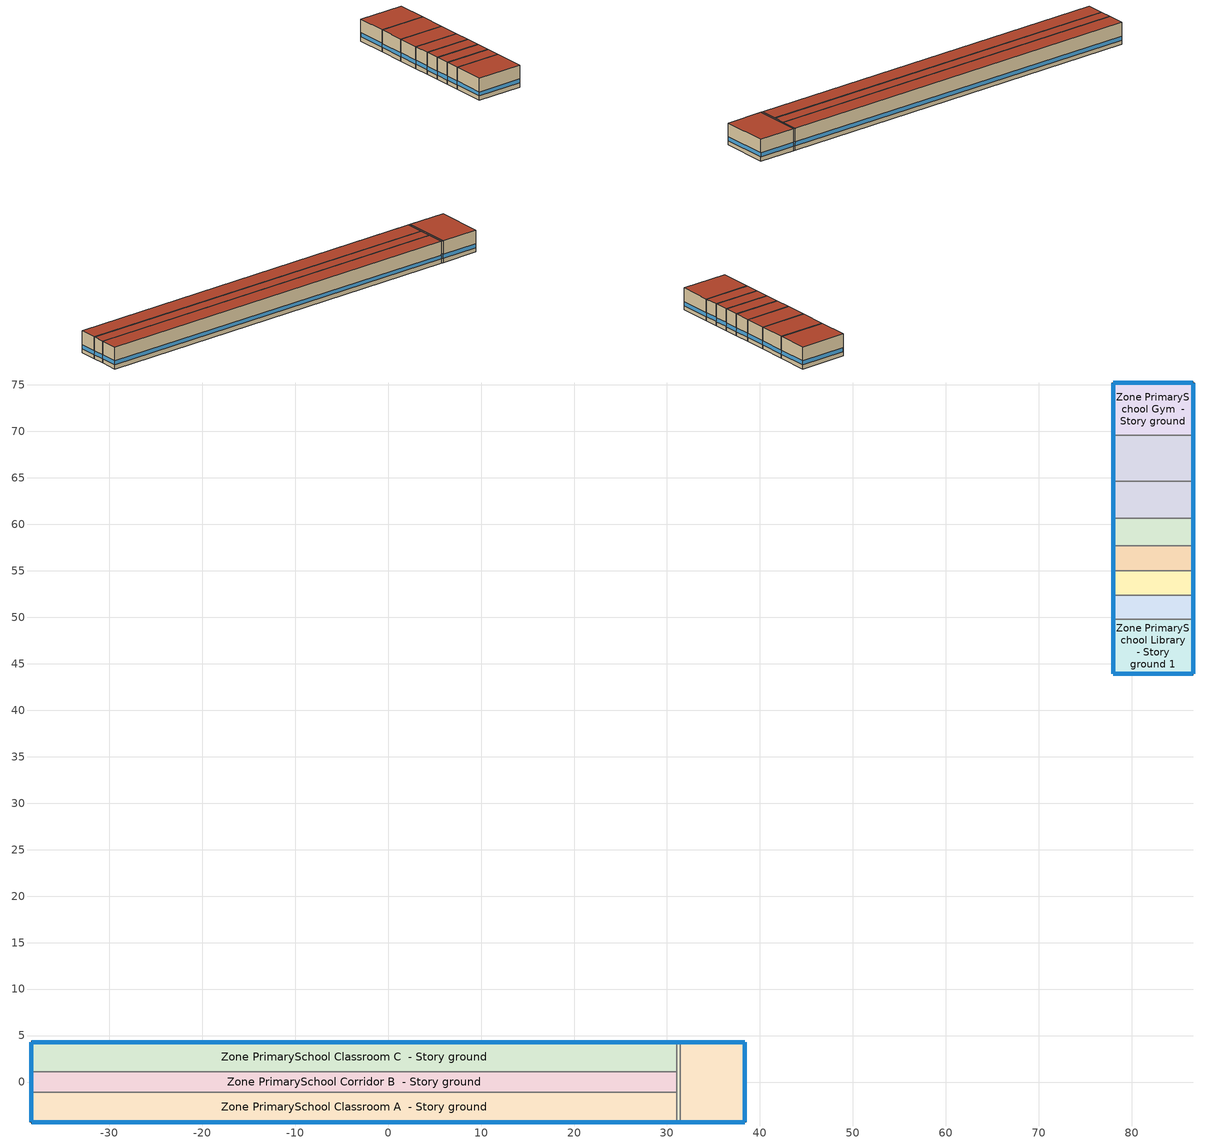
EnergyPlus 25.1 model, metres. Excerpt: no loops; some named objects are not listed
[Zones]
Zone PrimarySchool Cafeteria  - Story ground
 floor ground (Foundation F 1.26W/m*K Perim 9.89m Area 42.55m2): 86.6,64.64 77.99,64.64 77.99,69.59 86.6,69.59 z0
 wall outside (Typical Insulated Steel Framed Exterior Wall R-8.06 adj ext wall insulation): 77.99,69.59 77.99,64.64 / 86.6,64.64 86.6,69.59 z0:3.96
 wall to Zone PrimarySchool Mechanical  - Story ground (Typical Interior Wall): 77.99,64.64 86.6,64.64 z0:3.96
 wall to Zone PrimarySchool Gym  - Story ground (Typical Interior Wall): 86.6,69.59 77.99,69.59 z0:3.96
 window (Window U-1.01 SHGC 0.74): 77.99,69.56 77.99,64.66 / 86.6,64.66 86.6,69.56 z0.76:1.48
 roof outside (Typical IEAD Roof - Highly Reflective R-15.87 adj roof insulation): 86.6,69.59 77.99,69.59 77.99,64.64 86.6,64.64 z3.96
Zone PrimarySchool Classroom A  - Story ground
 floor ground (Foundation F 1.26W/m*K Perim 72.62m Area 222.64m2): -38.37,-4.3 -38.37,-1.09 31.04,-1.09 31.04,-4.3 z0
 wall outside (Typical Insulated Steel Framed Exterior Wall R-8.06 adj ext wall insulation): -38.37,-1.09 -38.37,-4.3 31.04,-4.3 z0:3.96
 wall to Zone PrimarySchool Corridor B  - Story ground (Typical Interior Wall): 31.04,-1.09 -38.37,-1.09 z0:3.96
 wall to Zone PrimarySchool Library  - Story ground (Typical Interior Wall): 31.04,-4.3 31.04,-1.09 z0:3.96
 window (Window U-1.01 SHGC 0.74): -38.37,-1.12 -38.37,-4.27 z0.76:1.49; -38.35,-4.3 31.02,-4.3 z0.76:1.48
 roof outside (Typical IEAD Roof - Highly Reflective R-15.87 adj roof insulation): 31.04,-4.3 31.04,-1.09 -38.37,-1.09 -38.37,-4.3 z3.96
Zone PrimarySchool Classroom C  - Story ground
 floor ground (Foundation F 1.26W/m*K Perim 72.62m Area 222.64m2): -38.37,1.09 -38.37,4.3 31.04,4.3 31.04,1.09 z0
 wall outside (Typical Insulated Steel Framed Exterior Wall R-8.06 adj ext wall insulation): 31.04,4.3 -38.37,4.3 -38.37,1.09 z0:3.96
 wall to Zone PrimarySchool Library  - Story ground (Typical Interior Wall): 31.04,1.09 31.04,4.3 z0:3.96
 wall to Zone PrimarySchool Corridor B  - Story ground (Typical Interior Wall): -38.37,1.09 31.04,1.09 z0:3.96
 window (Window U-1.01 SHGC 0.74): -38.37,4.27 -38.37,1.12 z0.76:1.49; 31.02,4.3 -38.35,4.3 z0.76:1.48
 roof outside (Typical IEAD Roof - Highly Reflective R-15.87 adj roof insulation): 31.04,1.09 31.04,4.3 -38.37,4.3 -38.37,1.09 z3.96
Zone PrimarySchool ComputerRoom  - Story ground
 floor ground (Foundation F 1.26W/m*K Perim 5.1m Area 21.93m2): 86.6,49.81 77.99,49.81 77.99,52.36 86.6,52.36 z0
 wall outside (Typical Insulated Steel Framed Exterior Wall R-8.06 adj ext wall insulation): 77.99,52.36 77.99,49.81 / 86.6,49.81 86.6,52.36 z0:3.96
 wall to Zone PrimarySchool Library  - Story ground 1 (Typical Interior Wall): 77.99,49.81 86.6,49.81 z0:3.96
 wall to Zone PrimarySchool Kitchen  - Story ground (Typical Interior Wall): 86.6,52.36 77.99,52.36 z0:3.96
 window (Window U-1.01 SHGC 0.74): 77.99,52.33 77.99,49.83 / 86.6,49.83 86.6,52.33 z0.76:1.49
 roof outside (Typical IEAD Roof - Highly Reflective R-15.87 adj roof insulation): 86.6,52.36 77.99,52.36 77.99,49.81 86.6,49.81 z3.96
Zone PrimarySchool Corridor B  - Story ground
 floor ground (Foundation F 1.26W/m*K Perim 2.19m Area 151.71m2): -38.37,-1.09 -38.37,1.09 31.04,1.09 31.04,-1.09 z0
 wall outside (Typical Insulated Steel Framed Exterior Wall R-8.06 adj ext wall insulation): -38.37,1.09 -38.37,-1.09 z0:3.96
 wall to Zone PrimarySchool Library  - Story ground (Typical Interior Wall): 31.04,-1.09 31.04,1.09 z0:3.96
 window (Window U-1.01 SHGC 0.74): -38.37,1.07 -38.37,-1.07 z0.76:1.49
 roof outside (Typical IEAD Roof - Highly Reflective R-15.87 adj roof insulation): 31.04,-1.09 31.04,1.09 -38.37,1.09 -38.37,-1.09 z3.96
Zone PrimarySchool Gym  - Story ground
 floor ground (Foundation F 1.26W/m*K Perim 19.83m Area 48.31m2): 86.6,69.59 77.99,69.59 77.99,75.2 86.6,75.2 z0
 wall outside (Typical Insulated Steel Framed Exterior Wall R-8.06 adj ext wall insulation): 86.6,69.59 86.6,75.2 77.99,75.2 77.99,69.59 z0:3.96
 window (Window U-1.01 SHGC 0.74): 77.99,75.18 77.99,69.61 / 86.57,75.2 78.02,75.2 / 86.6,69.61 86.6,75.18 z0.76:1.48
 roof outside (Typical IEAD Roof - Highly Reflective R-15.87 adj roof insulation): 86.6,75.2 77.99,75.2 77.99,69.59 86.6,69.59 z3.96
Zone PrimarySchool Kitchen  - Story ground
 floor ground (Foundation F 1.26W/m*K Perim 5.27m Area 22.67m2): 86.6,52.36 77.99,52.36 77.99,54.99 86.6,54.99 z0
 wall outside (Typical Insulated Steel Framed Exterior Wall R-8.06 adj ext wall insulation): 77.99,54.99 77.99,52.36 / 86.6,52.36 86.6,54.99 z0:3.96
 wall to Zone PrimarySchool Lobby  - Story ground (Typical Interior Wall): 86.6,54.99 77.99,54.99 z0:3.96
 window (Window U-1.01 SHGC 0.74): 77.99,54.97 77.99,52.38 / 86.6,52.38 86.6,54.97 z0.76:1.49
 roof outside (Typical IEAD Roof - Highly Reflective R-15.87 adj roof insulation): 86.6,54.99 77.99,54.99 77.99,52.36 86.6,52.36 z3.96
Zone PrimarySchool Library  - Story ground 1
 floor ground (Foundation F 1.26W/m*K Perim 20.37m Area 50.6m2): 86.6,43.92 77.99,43.92 77.99,49.81 86.6,49.81 z0
 wall outside (Typical Insulated Steel Framed Exterior Wall R-8.06 adj ext wall insulation): 77.99,49.81 77.99,43.92 86.6,43.92 86.6,49.81 z0:3.96
 window (Window U-1.01 SHGC 0.74): 78.02,43.92 86.57,43.92 / 77.99,49.78 77.99,43.95 / 86.6,43.95 86.6,49.78 z0.76:1.48
 roof outside (Typical IEAD Roof - Highly Reflective R-15.87 adj roof insulation): 86.6,49.81 77.99,49.81 77.99,43.92 86.6,43.92 z3.96
Zone PrimarySchool Library  - Story ground
 floor ground (Foundation F 1.26W/m*K Perim 0.79m Area 3.38m2): 31.04,-4.3 31.04,4.3 31.44,4.3 31.44,-4.3 z0
 wall outside (Typical Insulated Steel Framed Exterior Wall R-8.06 adj ext wall insulation): 31.44,4.3 31.04,4.3 / 31.04,-4.3 31.44,-4.3 z0:3.96
 wall to Zone PrimarySchool Office  - Story ground (Typical Interior Wall): 31.44,-4.3 31.44,4.3 z0:3.96
 window (Window U-1.01 SHGC 0.74): 31.41,4.3 31.07,4.3 / 31.07,-4.3 31.41,-4.3 z0.76:1.58
 roof outside (Typical IEAD Roof - Highly Reflective R-15.87 adj roof insulation): 31.44,-4.3 31.44,4.3 31.04,4.3 31.04,-4.3 z3.96
Zone PrimarySchool Lobby  - Story ground
 floor ground (Foundation F 1.26W/m*K Perim 5.38m Area 23.13m2): 86.6,54.99 77.99,54.99 77.99,57.68 86.6,57.68 z0
 wall outside (Typical Insulated Steel Framed Exterior Wall R-8.06 adj ext wall insulation): 77.99,57.68 77.99,54.99 / 86.6,54.99 86.6,57.68 z0:3.96
 wall to Zone PrimarySchool Restroom  - Story ground (Typical Interior Wall): 86.6,57.68 77.99,57.68 z0:3.96
 window (Window U-1.01 SHGC 0.74): 77.99,57.66 77.99,55.02 / 86.6,55.02 86.6,57.66 z0.76:1.49
 roof outside (Typical IEAD Roof - Highly Reflective R-15.87 adj roof insulation): 86.6,57.68 77.99,57.68 77.99,54.99 86.6,54.99 z3.96
Zone PrimarySchool Mechanical  - Story ground
 floor ground (Foundation F 1.26W/m*K Perim 7.93m Area 34.1m2): 86.6,60.67 77.99,60.67 77.99,64.64 86.6,64.64 z0
 wall outside (Typical Insulated Steel Framed Exterior Wall R-8.06 adj ext wall insulation): 77.99,64.64 77.99,60.67 / 86.6,60.67 86.6,64.64 z0:3.96
 wall to Zone PrimarySchool Restroom  - Story ground (Typical Interior Wall): 77.99,60.67 86.6,60.67 z0:3.96
 window (Window U-1.01 SHGC 0.74): 77.99,64.61 77.99,60.7 / 86.6,60.7 86.6,64.61 z0.76:1.48
 roof outside (Typical IEAD Roof - Highly Reflective R-15.87 adj roof insulation): 86.6,64.64 77.99,64.64 77.99,60.67 86.6,60.67 z3.96
Zone PrimarySchool Office  - Story ground
 floor ground (Foundation F 1.26W/m*K Perim 22.47m Area 59.64m2): 31.44,-4.3 31.44,4.3 38.37,4.3 38.37,-4.3 z0
 wall outside (Typical Insulated Steel Framed Exterior Wall R-8.06 adj ext wall insulation): 31.44,-4.3 38.37,-4.3 38.37,4.3 31.44,4.3 z0:3.96
 window (Window U-1.01 SHGC 0.74): 38.35,4.3 31.46,4.3 / 38.37,-4.27 38.37,4.27 / 31.46,-4.3 38.35,-4.3 z0.76:1.48
 roof outside (Typical IEAD Roof - Highly Reflective R-15.87 adj roof insulation): 38.37,-4.3 38.37,4.3 31.44,4.3 31.44,-4.3 z3.96
Zone PrimarySchool Restroom  - Story ground
 floor ground (Foundation F 1.26W/m*K Perim 5.98m Area 25.73m2): 86.6,57.68 77.99,57.68 77.99,60.67 86.6,60.67 z0
 wall outside (Typical Insulated Steel Framed Exterior Wall R-8.06 adj ext wall insulation): 77.99,60.67 77.99,57.68 / 86.6,57.68 86.6,60.67 z0:3.96
 window (Window U-1.01 SHGC 0.74): 77.99,60.65 77.99,57.71 / 86.6,57.71 86.6,60.65 z0.76:1.49
 roof outside (Typical IEAD Roof - Highly Reflective R-15.87 adj roof insulation): 86.6,60.67 77.99,60.67 77.99,57.68 86.6,57.68 z3.96
[Building]
179d-90.1-2007-PrimarySchool-ASHRAE 169-2013-1A PRM baseline created: 2026-06-17 08:23:36 -0400
[Site:GroundTemperature:FCfactorMethod]
January ground temperature=26.2; February ground temperature=24.8; March ground temperature=23.7; April ground temperature=22.5; May ground temperature=22.8; June ground temperature=23.2; July ground temperature=23.8; August ground temperature=25.2; September ground temperature=25.9; October ground temperature=26.9; November ground temperature=27.1; December ground temperature=26.9
[Site:Location]
Honolulu Intl Arpt_HI_USA: Elevation=2; Latitude=21.32; Longitude=-157.93; Time zone=-10
[Site:WaterMainsTemperature]
Annual average outdoor air temperature=24.9167; Calculation method=Correlation; Maximum difference in monthly average outdoor air temperatures=4.6
[SizingPeriod:DesignDay] Barometric pressure=101301; Begin environment reset mode=FullResetAtBeginEnvironment; Day of month=21; Daylight saving time indicator=No; Dry bulb temperature range modifier type=DefaultMultipliers; Humidity condition type=WetBulb; Rain indicator=No; Snow indicator=No
Name | Ashrae clear sky optical depth for beam irradiance taub | Ashrae clear sky optical depth for diffuse irradiance taud | Daily dry bulb temperature range | Day type | Maximum dry bulb temperature | Month | Solar model indicator | Wetbulb or dewpoint at maximum dry bulb | Wind direction | Wind speed | Sky clearness
Honolulu Intl Arpt Ann Clg .4% Condns DB=>MWB 1 | 0.382 | 2.521 | 7.1 | SummerDesignDay | 32.2 | 8 | ASHRAETau | 23.3 | 60 | 6.7
Honolulu Intl Arpt Ann Clg .4% Condns WB=>MDB 1 | 0.382 | 2.521 | 7.1 | SummerDesignDay | 29.3 | 8 | ASHRAETau | 25.1 | 60 | 6.7
Honolulu Intl Arpt Ann Htg 99.6% Condns DB 1 |  |  | 0 | WinterDesignDay | 16.2 | 2 | ASHRAEClearSky | 16.2 | 320 | 1.9 | 0
[Construction]
InteriorFurnishings: Std Wood 6inch
Typical IEAD Roof - Highly Reflective R-15.87 adj roof insulation: Roof Membrane - Highly Reflective, Typical Insulation R-14.76_R-value 30.0 (ft^2*h*R/Btu), Metal Roof Surface
Typical Insulated Steel Framed Exterior Wall R-8.06 adj ext wall insulation: 25mm Stucco, 5/8 in. Gypsum Board, Typical Insulation R-5.89_R-value 13.0 (ft^2*h*R/Btu), 5/8 in. Gypsum Board
Typical Interior Wall: G01 13mm gypsum board, G01 13mm gypsum board
Window U-1.01 SHGC 0.74: Simple Glazing Selected Values
[Construction:FfactorGroundFloor] F factor=1.26344
Name | Area | Perimeterexposed
Foundation F 1.26W/m*K Perim 0.79m Area 3.38m2 | 3.37688 | 0.785277
Foundation F 1.26W/m*K Perim 19.83m Area 48.31m2 | 48.3096 | 19.8346
Foundation F 1.26W/m*K Perim 2.19m Area 151.71m2 | 151.711 | 2.18559
Foundation F 1.26W/m*K Perim 20.37m Area 50.6m2 | 50.5998 | 20.3672
Foundation F 1.26W/m*K Perim 22.47m Area 59.64m2 | 59.6438 | 22.4703
Foundation F 1.26W/m*K Perim 5.1m Area 21.93m2 | 21.9251 | 5.09858
Foundation F 1.26W/m*K Perim 5.27m Area 22.67m2 | 22.6683 | 5.27141
Foundation F 1.26W/m*K Perim 5.38m Area 23.13m2 | 23.1329 | 5.37943
Foundation F 1.26W/m*K Perim 5.98m Area 25.73m2 | 25.7341 | 5.98435
Foundation F 1.26W/m*K Perim 7.93m Area 34.1m2 | 34.0954 | 7.92872
Foundation F 1.26W/m*K Perim 72.62m Area 222.64m2 | 222.642 | 72.6216
Foundation F 1.26W/m*K Perim 9.89m Area 42.55m2 | 42.5496 | 9.8947
[Material]
Name | Conductivity | Density | Roughness | Solar absorptance | Specific heat | Thermal absorptance | Thickness | Visible absorptance
25mm Stucco | 0.72 | 1856 | Smooth | 0.7 | 840 | 0.9 | 0.0254 | 0.7
5/8 in. Gypsum Board | 0.16 | 800 | MediumSmooth | 0.7 | 1090 | 0.9 | 0.0159 | 0.7
G01 13mm gypsum board | 0.160031 | 800.001 | Smooth | 0.7 | 1090.73 | 0.9 | 0.0127 | 0.5
Metal Roof Surface | 45.28 | 7824 | Smooth | 0.7 | 500 | 0.9 | 0.0008 | 0.7
Roof Membrane - Highly Reflective | 0.16 | 1121.29 | VeryRough | 0.45 | 1460 | 0.75 | 0.0095 | 0.7
Std Wood 6inch | 0.12 | 540 | MediumSmooth | 0.7 | 1210 | 0.9 | 0.15 | 0.7
[Material:NoMass] Roughness=Smooth; Solar absorptance=0.7; Thermal absorptance=0.9; Visible absorptance=0.7
Name | Thermal resistance
Typical Insulation R-14.76_R-value 30.0 (ft^2*h*R/Btu) | 5.28331
Typical Insulation R-5.89_R-value 13.0 (ft^2*h*R/Btu) | 2.28943
[WindowMaterial:SimpleGlazingSystem]
Simple Glazing Selected Values: Solar heat gain coefficient=0.744; U factor=5.73505; Visible transmittance=0.754
[AvailabilityManager:NightCycle]
Availability Manager Night Cycle 1: Applicability schedule=Always On Discrete; Control type=CycleOnAny; Cycling run time=1800; Cycling run time control type=FixedRunTime; Fan schedule=SchoolPrimary_HVAC_Sch; Thermostat tolerance=1
[ElectricEquipment] Design level calculation method=Watts/Area; End use subcategory=General; Fraction latent=0; Fraction lost=0; Fraction radiant=0.5; Schedule=SchoolPrimary_Equip_Sch; Watts per floor area=10.7639
Name | Zone or zonelist or space or spacelist
PrimarySchool Cafeteria Elec Equip | PrimarySchool Cafeteria - 179D 90.1-2007
PrimarySchool Classroom Elec Equip | PrimarySchool Classroom - 179D 90.1-2007
PrimarySchool ComputerRoom Elec Equip | PrimarySchool ComputerRoom - 179D 90.1-2007
PrimarySchool Corridor Elec Equip | PrimarySchool Corridor - 179D 90.1-2007
PrimarySchool Gym Elec Equip | PrimarySchool Gym - 179D 90.1-2007
PrimarySchool Kitchen Elec Equip | PrimarySchool Kitchen - 179D 90.1-2007
PrimarySchool Library Elec Equip | PrimarySchool Library - 179D 90.1-2007
PrimarySchool Lobby Elec Equip | PrimarySchool Lobby - 179D 90.1-2007
PrimarySchool Mechanical Elec Equip | PrimarySchool Mechanical - 179D 90.1-2007
PrimarySchool Office Elec Equip | PrimarySchool Office - 179D 90.1-2007
PrimarySchool Restroom Elec Equip | PrimarySchool Restroom - 179D 90.1-2007
[EnergyManagementSystem:Actuator] Actuated component control type=Schedule Value; Actuated component type=Schedule:Year
Name | Actuated component unique
ems_13_Zone_PVAV_ClgSch0 | SchoolPrimary_Cool_Sch
ems_13_Zone_PVAV_HtgSch0 | SchoolPrimary_Heat_Sch
[EnergyManagementSystem:Program]
ems_13_Zone_PVAV_OptimumStartProg0: IF DaylightSavings==0 && DayOfWeek>1 && Hour==5 && OAT<23.9 && OAT>1.7; SET ems_13_Zone_PVAV_ClgSch0 = 29.4; SET ems_13_Zone_PVAV_HtgSch0 = 15.6; ELSEIF DaylightSavings==0 && DayOfWeek==1 && Hour==7 && OAT<23.9 && OAT>1.7; SET ems_13_Zone_PVAV_ClgSch0 = 29.4; SET ems_13_Zone_PVAV_HtgSch0 = 15.6; ELSEIF DaylightSavings==1 && DayOfWeek>1 && Hour==4 && OAT<23.9 && OAT>1.7; SET ems_13_Zone_PVAV_ClgSch0 = 29.4; SET ems_13_Zone_PVAV_HtgSch0 = 15.6; ELSEIF DaylightSavings==1 && DayOfWeek==1 && Hour==6 && OAT<23.9 && OAT>1.7; SET ems_13_Zone_PVAV_ClgSch0 = 29.4; SET ems_13_Zone_PVAV_HtgSch0 = 15.6; ELSE; SET ems_13_Zone_PVAV_ClgSch0 = NULL; SET ems_13_Zone_PVAV_HtgSch0 = NULL; ENDIF
[EnergyManagementSystem:ProgramCallingManager]
ems_13_Zone_PVAV_OptimumStartCallingManager0: BeginTimestepBeforePredictor; ems_13_Zone_PVAV_OptimumStartProg0
[EnergyManagementSystem:Sensor]
OAT: Output variable or output meter index key=Environment; Output variable or output meter=Site Outdoor Air Drybulb Temperature
[InternalMass] Construction=InteriorFurnishings
Name | Zone or zonelist | Space or spacelist | Surface area
PrimarySchool Cafeteria  - Story ground Mass | Zone PrimarySchool Cafeteria  - Story ground | PrimarySchool Cafeteria  - Story ground | 85.0992
PrimarySchool Classroom A  - Story ground Mass | Zone PrimarySchool Classroom A  - Story ground | PrimarySchool Classroom A  - Story ground | 445.284
PrimarySchool Classroom C  - Story ground Mass | Zone PrimarySchool Classroom C  - Story ground | PrimarySchool Classroom C  - Story ground | 445.284
PrimarySchool ComputerRoom  - Story ground Mass | Zone PrimarySchool ComputerRoom  - Story ground | PrimarySchool ComputerRoom  - Story ground | 43.8502
PrimarySchool Corridor B  - Story ground Mass | Zone PrimarySchool Corridor B  - Story ground | PrimarySchool Corridor B  - Story ground | 303.421
PrimarySchool Gym  - Story ground Mass | Zone PrimarySchool Gym  - Story ground | PrimarySchool Gym  - Story ground | 96.6192
PrimarySchool Kitchen  - Story ground Mass | Zone PrimarySchool Kitchen  - Story ground | PrimarySchool Kitchen  - Story ground | 45.3367
PrimarySchool Library  - Story ground 1 Mass | Zone PrimarySchool Library  - Story ground 1 | PrimarySchool Library  - Story ground 1 | 101.2
PrimarySchool Library  - Story ground Mass | Zone PrimarySchool Library  - Story ground | PrimarySchool Library  - Story ground | 6.75376
PrimarySchool Lobby  - Story ground Mass | Zone PrimarySchool Lobby  - Story ground | PrimarySchool Lobby  - Story ground | 46.2657
PrimarySchool Mechanical  - Story ground Mass | Zone PrimarySchool Mechanical  - Story ground | PrimarySchool Mechanical  - Story ground | 68.1908
PrimarySchool Office  - Story ground Mass | Zone PrimarySchool Office  - Story ground | PrimarySchool Office  - Story ground | 119.288
PrimarySchool Restroom  - Story ground Mass | Zone PrimarySchool Restroom  - Story ground | PrimarySchool Restroom  - Story ground | 51.4683
[Lights] Design level calculation method=Watts/Area; End use subcategory=General; Fraction radiant=0.37; Fraction replaceable=1; Fraction visible=0.2; Return air fraction=0; Schedule=SchoolPrimary_Light_Sch; Watts per floor area=5.70487
Name | Zone or zonelist or space or spacelist
PrimarySchool Cafeteria Lights | PrimarySchool Cafeteria - 179D 90.1-2007
PrimarySchool Classroom Lights | PrimarySchool Classroom - 179D 90.1-2007
PrimarySchool ComputerRoom Lights | PrimarySchool ComputerRoom - 179D 90.1-2007
PrimarySchool Corridor Lights | PrimarySchool Corridor - 179D 90.1-2007
PrimarySchool Gym Lights | PrimarySchool Gym - 179D 90.1-2007
PrimarySchool Kitchen Lights | PrimarySchool Kitchen - 179D 90.1-2007
PrimarySchool Library Lights | PrimarySchool Library - 179D 90.1-2007
PrimarySchool Lobby Lights | PrimarySchool Lobby - 179D 90.1-2007
PrimarySchool Mechanical Lights | PrimarySchool Mechanical - 179D 90.1-2007
PrimarySchool Office Lights | PrimarySchool Office - 179D 90.1-2007
PrimarySchool Restroom Lights | PrimarySchool Restroom - 179D 90.1-2007
[People] Activity level schedule=ACM_PrimarySchool_ACTIVITY_SCH; Air velocity schedule=Air Velocity Schedule; Clothing insulation schedule=Clothing Schedule; Fraction radiant=0.3; Number of people calculation method=People/Area; Number of people schedule=SchoolPrimary_Occ_Sch; People per floor area=0.430556; Sensible heat fraction=0.59; Work efficiency schedule=Work Efficiency Schedule
Name | Zone or zonelist or space or spacelist
PrimarySchool Cafeteria People | PrimarySchool Cafeteria - 179D 90.1-2007
PrimarySchool Classroom People | PrimarySchool Classroom - 179D 90.1-2007
PrimarySchool ComputerRoom People | PrimarySchool ComputerRoom - 179D 90.1-2007
PrimarySchool Corridor People | PrimarySchool Corridor - 179D 90.1-2007
PrimarySchool Gym People | PrimarySchool Gym - 179D 90.1-2007
PrimarySchool Kitchen People | PrimarySchool Kitchen - 179D 90.1-2007
PrimarySchool Library People | PrimarySchool Library - 179D 90.1-2007
PrimarySchool Lobby People | PrimarySchool Lobby - 179D 90.1-2007
PrimarySchool Mechanical People | PrimarySchool Mechanical - 179D 90.1-2007
PrimarySchool Office People | PrimarySchool Office - 179D 90.1-2007
PrimarySchool Restroom People | PrimarySchool Restroom - 179D 90.1-2007
[Refrigeration:Compressor] End use subcategory=General; Mode of operation=Subcritical; Rated return gas temperature=18.3; Rated subcooling=0
Name | Refrigeration compressor capacity curve | Refrigeration compressor power curve
LT Refrigeration System Compressor 1 | Old_Low_Temp_Comp_Cap_Curve | Old_Low_Temp_Comp_Pwr_Curve
MT Refrigeration System Compressor 1 | Old_Med_Temp_Comp_Cap_Curve | Old_Med_Temp_Comp_Pwr_Curve
[Refrigeration:CompressorList]
Name | Refrigeration compressor name 1
LT Refrigeration System Compressor List | LT Refrigeration System Compressor 1
MT Refrigeration System Compressor List | MT Refrigeration System Compressor 1
[Refrigeration:Condenser:AirCooled] Condensate piping refrigerant inventory=0; Condensate receiver refrigerant inventory=0; Condenser fan speed control type=VariableSpeed; Condenser refrigerant operating charge inventory=0; End use subcategory=General; Rated subcooling temperature difference=0
Name | Rated effective total heat rejection rate curve | Rated fan power
Refrigeration Condenser Air Cooled 1 | Condenser Heat Rejection Function of Temperature | 109.172
Refrigeration Condenser Air Cooled 2 | Condenser Heat Rejection Function of Temperature 1 | 111.356
[Refrigeration:System] End use subcategory=General; Intercooler type=None; Minimum condensing temperature=21; Number of compressor stages=1; Refrigeration system working fluid type=R404a; Shell and coil intercooler effectiveness=0.8; Suction temperature control type=ConstantSuctionTemperature; Sum ua suction piping=0
Name | Compressor or compressorlist | Refrigerated case or walkin or caseandwalkinlist | Refrigeration condenser
LT Refrigeration System | LT Refrigeration System Compressor List | LT Refrigeration System Case and Walkin List | Refrigeration Condenser Air Cooled 2
MT Refrigeration System | MT Refrigeration System Compressor List | MT Refrigeration System Case and Walkin List | Refrigeration Condenser Air Cooled 1
[Space]
Name | Zone | Space type
PrimarySchool Cafeteria  - Story ground | Zone PrimarySchool Cafeteria  - Story ground | PrimarySchool Cafeteria - 179D 90.1-2007
PrimarySchool Classroom A  - Story ground | Zone PrimarySchool Classroom A  - Story ground | PrimarySchool Classroom - 179D 90.1-2007
PrimarySchool Classroom C  - Story ground | Zone PrimarySchool Classroom C  - Story ground | PrimarySchool Classroom - 179D 90.1-2007
PrimarySchool ComputerRoom  - Story ground | Zone PrimarySchool ComputerRoom  - Story ground | PrimarySchool ComputerRoom - 179D 90.1-2007
PrimarySchool Corridor B  - Story ground | Zone PrimarySchool Corridor B  - Story ground | PrimarySchool Corridor - 179D 90.1-2007
PrimarySchool Gym  - Story ground | Zone PrimarySchool Gym  - Story ground | PrimarySchool Gym - 179D 90.1-2007
PrimarySchool Kitchen  - Story ground | Zone PrimarySchool Kitchen  - Story ground | PrimarySchool Kitchen - 179D 90.1-2007
PrimarySchool Library  - Story ground | Zone PrimarySchool Library  - Story ground | PrimarySchool Library - 179D 90.1-2007
PrimarySchool Library  - Story ground 1 | Zone PrimarySchool Library  - Story ground 1 | PrimarySchool Library - 179D 90.1-2007
PrimarySchool Lobby  - Story ground | Zone PrimarySchool Lobby  - Story ground | PrimarySchool Lobby - 179D 90.1-2007
PrimarySchool Mechanical  - Story ground | Zone PrimarySchool Mechanical  - Story ground | PrimarySchool Mechanical - 179D 90.1-2007
PrimarySchool Office  - Story ground | Zone PrimarySchool Office  - Story ground | PrimarySchool Office - 179D 90.1-2007
PrimarySchool Restroom  - Story ground | Zone PrimarySchool Restroom  - Story ground | PrimarySchool Restroom - 179D 90.1-2007
[SpaceList]
PrimarySchool Cafeteria - 179D 90.1-2007: PrimarySchool Cafeteria  - Story ground
PrimarySchool Classroom - 179D 90.1-2007: PrimarySchool Classroom C  - Story ground, PrimarySchool Classroom A  - Story ground
PrimarySchool ComputerRoom - 179D 90.1-2007: PrimarySchool ComputerRoom  - Story ground
PrimarySchool Corridor - 179D 90.1-2007: PrimarySchool Corridor B  - Story ground
PrimarySchool Gym - 179D 90.1-2007: PrimarySchool Gym  - Story ground
PrimarySchool Kitchen - 179D 90.1-2007: PrimarySchool Kitchen  - Story ground
PrimarySchool Library - 179D 90.1-2007: PrimarySchool Library  - Story ground, PrimarySchool Library  - Story ground 1
PrimarySchool Lobby - 179D 90.1-2007: PrimarySchool Lobby  - Story ground
PrimarySchool Mechanical - 179D 90.1-2007: PrimarySchool Mechanical  - Story ground
PrimarySchool Office - 179D 90.1-2007: PrimarySchool Office  - Story ground
PrimarySchool Restroom - 179D 90.1-2007: PrimarySchool Restroom  - Story ground
[Zone] Multiplier=1; Part of total floor area=Yes
Zone PrimarySchool Cafeteria  - Story ground; Zone PrimarySchool Classroom A  - Story ground; Zone PrimarySchool Classroom C  - Story ground; Zone PrimarySchool ComputerRoom  - Story ground; Zone PrimarySchool Corridor B  - Story ground; Zone PrimarySchool Gym  - Story ground; Zone PrimarySchool Kitchen  - Story ground; Zone PrimarySchool Library  - Story ground; Zone PrimarySchool Library  - Story ground 1; Zone PrimarySchool Lobby  - Story ground; Zone PrimarySchool Mechanical  - Story ground; Zone PrimarySchool Office  - Story ground; Zone PrimarySchool Restroom  - Story ground
[ZoneInfiltration:DesignFlowRate] Density basis=Outdoor
Name | Design flow rate calculation method | Flow rate per exterior surface area | Schedule | Zone or zonelist or space or spacelist | Design flow rate
PrimarySchool Cafeteria - 179D 90.1-2007 Infiltration | Flow/ExteriorWallArea | 0.00019304 | SchoolPrimary_Infil_Sch | PrimarySchool Cafeteria - 179D 90.1-2007
PrimarySchool Classroom - 179D 90.1-2007 Infiltration | Flow/ExteriorWallArea | 0.00019304 | SchoolPrimary_Infil_Sch | PrimarySchool Classroom - 179D 90.1-2007
PrimarySchool ComputerRoom - 179D 90.1-2007 Infiltration | Flow/ExteriorWallArea | 0.00019304 | SchoolPrimary_Infil_Sch | PrimarySchool ComputerRoom - 179D 90.1-2007
PrimarySchool Corridor - 179D 90.1-2007 Infiltration | Flow/ExteriorWallArea | 0.00019304 | SchoolPrimary_Infil_Sch | PrimarySchool Corridor - 179D 90.1-2007
PrimarySchool Gym - 179D 90.1-2007 Infiltration | Flow/ExteriorWallArea | 0.00019304 | SchoolPrimary_Infil_Sch | PrimarySchool Gym - 179D 90.1-2007
PrimarySchool Kitchen - 179D 90.1-2007 Infiltration | Flow/ExteriorWallArea | 0.00019304 | SchoolPrimary_Infil_Sch | PrimarySchool Kitchen - 179D 90.1-2007
PrimarySchool Library - 179D 90.1-2007 Infiltration | Flow/ExteriorWallArea | 0.00019304 | SchoolPrimary_Infil_Sch | PrimarySchool Library - 179D 90.1-2007
PrimarySchool Lobby - 179D 90.1-2007 Infiltration | Flow/ExteriorWallArea | 0.00019304 | SchoolPrimary_Infil_Sch | PrimarySchool Lobby - 179D 90.1-2007
PrimarySchool Mechanical - 179D 90.1-2007 Infiltration | Flow/ExteriorWallArea | 0.00019304 | SchoolPrimary_Infil_Sch | PrimarySchool Mechanical - 179D 90.1-2007
PrimarySchool Office - 179D 90.1-2007 Infiltration | Flow/ExteriorWallArea | 0.00019304 | SchoolPrimary_Infil_Sch | PrimarySchool Office - 179D 90.1-2007
PrimarySchool Restroom - 179D 90.1-2007 Infiltration | Flow/ExteriorWallArea | 0.00019304 | SchoolPrimary_Infil_Sch | PrimarySchool Restroom - 179D 90.1-2007
Zone PrimarySchool Kitchen  - Story ground Exhaust Fan Makeup infil | Flow/Zone |  | SchoolPrimary_HVAC_Sch | PrimarySchool Kitchen  - Story ground | 0.0806086
Zone PrimarySchool Restroom  - Story ground Exhaust Fan Makeup infil | Flow/Zone |  | SchoolPrimary_HVAC_Sch | PrimarySchool Restroom  - Story ground | 0.0379115
[Curve:Bicubic]
Name | Maximum value of x | Maximum value of y | Minimum value of x | Minimum value of y | Coefficient1 constant | Coefficient2 x | Coefficient3 x 2 | Coefficient4 y | Coefficient5 y 2 | Coefficient6 x y | Coefficient7 x 3 | Coefficient8 y 3 | Coefficient9 x 2 y | Coefficient10 x y 2
Old_Low_Temp_Comp_Cap_Curve | -17.8 | 54.4 | -40 | 4.4 | 170752 | 6102.9 | 78.262 | -2959.43 | 19.7877 | -90.9581 | 0.435965 | -0.0411577 | -0.608846 | 0.459133
Old_Low_Temp_Comp_Pwr_Curve | -17.8 | 54.4 | -40 | 4.4 | 29669.3 | 1027.63 | 18.1066 | -442.2 | 11.1335 | -20.3805 | 0.139981 | -0.0588669 | -0.218452 | 0.203858
Old_Med_Temp_Comp_Cap_Curve | 7.2 | 60 | -23.3 | 10 | 151166 | 5266.35 | 60.6727 | -1851.56 | 5.73133 | -46.9277 | 0.136401 | -0.0356979 | -0.403054 | -0.0392905
Old_Med_Temp_Comp_Pwr_Curve | 7.2 | 60 | -23.3 | 10 | 7438.92 | -269.598 | -9.8561 | 553.573 | -3.38589 | 14.8658 | -0.100796 | 0.00982279 | 0.0973624 | -0.0396752
[Curve:Linear] Maximum value of x=50; Minimum value of x=-50; Coefficient1 constant=0; Coefficient2 x=22000
Condenser Heat Rejection Function of Temperature; Condenser Heat Rejection Function of Temperature 1
[Schedule:Constant]
Always On Discrete: Hourly value=1
[Schedule:Day:Interval]
ACM_PrimarySchool_ACTIVITY_SCH Default; ACM_PrimarySchool_ACTIVITY_SCH Summer Design Day; ACM_PrimarySchool_ACTIVITY_SCH Winter Design Day: 24:00, 122, No
Air Velocity Schedule Default: 24:00, 0.2, No
Clothing Schedule Default Winter Clothes; SchoolPrimary_Equip_Sch Summer Design Day; SchoolPrimary_Infil_Sch Default; SchoolPrimary_Light_Sch Summer Design Day: 24:00, 1, No
Schedule Day 1; Schedule Day 6; Schedule Day 9; SchoolPrimary_Equip_Sch Winter Design Day; SchoolPrimary_HVAC_Sch Default; SchoolPrimary_Light_Sch Winter Design Day; SchoolPrimary_Occ_Sch Wknd Day; Work Efficiency Schedule Default: 24:00, 0, No
SchoolPrimary_Cool_Sch Default; SchoolPrimary_Cool_Sch Default|Wknd|WntrDsn|Hol Day; SchoolPrimary_Cool_Sch Winter Design Day: 24:00, 26.7, No
SchoolPrimary_Cool_Sch Summer Design Day: 24:00, 24, No
SchoolPrimary_Cool_Sch Wkdy Day: 08:00, 26.7, 21:00, 24, 24:00, 26.7, No
SchoolPrimary_Equip_Sch Wkdy Day; SchoolPrimary_Equip_Sch Wkdy Day 2: 08:00, 0.35, 17:00, 0.95, 24:00, 0.35, No
SchoolPrimary_Equip_Sch Wkdy Day 1: 08:00, 0.25, 17:00, 0.5, 24:00, 0.25, No
SchoolPrimary_Equip_Sch Wknd Day: 24:00, 0.25, No
SchoolPrimary_HVAC_Sch Summer Design Day; SchoolPrimary_HVAC_Sch Winter Design Day; SchoolPrimary_HVAC_Sch Wkdy|SmrDsn|WntrDsn|Hol Day: 07:00, 0, 21:00, 1, 24:00, 0, No
SchoolPrimary_Heat_Sch Default; SchoolPrimary_Heat_Sch Default|Wknd|WntrDsn|Hol Day; SchoolPrimary_Heat_Sch Winter Design Day: 24:00, 15.6, No
SchoolPrimary_Heat_Sch Summer Design Day: 24:00, 21, No
SchoolPrimary_Heat_Sch Wkdy Day: 08:00, 15.6, 21:00, 21, 24:00, 15.6, No
SchoolPrimary_Infil_Sch Summer Design Day; SchoolPrimary_Infil_Sch Wkdy|SmrDsn Day: 07:00, 1, 21:00, 0.25, 24:00, 1, No
SchoolPrimary_Light_Sch Wkdy Day; SchoolPrimary_Light_Sch Wkdy Day 2: 07:00, 0.1773, 21:00, 0.9, 24:00, 0.1773, No
SchoolPrimary_Light_Sch Wkdy Day 1: 08:00, 0.1773, 20:00, 0.5, 24:00, 0.1773, No
SchoolPrimary_Light_Sch Wknd Day: 24:00, 0.1773, No
SchoolPrimary_Occ_Sch Summer Design Day: 08:00, 0, 21:00, 1, 24:00, 0, No
SchoolPrimary_Occ_Sch Winter Design Day: 08:00, 0, 21:00, 0.05, 24:00, 0, No
SchoolPrimary_Occ_Sch Wkdy Day; SchoolPrimary_Occ_Sch Wkdy Day 2: 08:00, 0, 16:00, 0.95, 21:00, 0.15, 24:00, 0, No
SchoolPrimary_Occ_Sch Wkdy Day 1: 08:00, 0, 21:00, 0.15, 24:00, 0, No
[Schedule:Week:Daily]
ACM_PrimarySchool_ACTIVITY_SCH Week Rule - Jan1-Dec31: ACM_PrimarySchool_ACTIVITY_SCH Default, ACM_PrimarySchool_ACTIVITY_SCH Default, ACM_PrimarySchool_ACTIVITY_SCH Default, ACM_PrimarySchool_ACTIVITY_SCH Default, ACM_PrimarySchool_ACTIVITY_SCH Default, ACM_PrimarySchool_ACTIVITY_SCH Default, ACM_PrimarySchool_ACTIVITY_SCH Default, ACM_PrimarySchool_ACTIVITY_SCH Default, ACM_PrimarySchool_ACTIVITY_SCH Summer Design Day, ACM_PrimarySchool_ACTIVITY_SCH Winter Design Day, ACM_PrimarySchool_ACTIVITY_SCH Default, ACM_PrimarySchool_ACTIVITY_SCH Default
Air Velocity Schedule Week Rule - Jan1-Dec31: Air Velocity Schedule Default, Air Velocity Schedule Default, Air Velocity Schedule Default, Air Velocity Schedule Default, Air Velocity Schedule Default, Air Velocity Schedule Default, Air Velocity Schedule Default, Air Velocity Schedule Default, Air Velocity Schedule Default, Air Velocity Schedule Default, Air Velocity Schedule Default, Air Velocity Schedule Default
Clothing Schedule Week Rule - Jan1-Dec31: Clothing Schedule Default Winter Clothes, Clothing Schedule Default Winter Clothes, Clothing Schedule Default Winter Clothes, Clothing Schedule Default Winter Clothes, Clothing Schedule Default Winter Clothes, Clothing Schedule Default Winter Clothes, Clothing Schedule Default Winter Clothes, Clothing Schedule Default Winter Clothes, Clothing Schedule Default Winter Clothes, Clothing Schedule Default Winter Clothes, Clothing Schedule Default Winter Clothes, Clothing Schedule Default Winter Clothes
SchoolPrimary_Cool_Sch Week Rule - Jan1-Jan3: SchoolPrimary_Cool_Sch Wkdy Day, SchoolPrimary_Cool_Sch Wkdy Day, SchoolPrimary_Cool_Sch Wkdy Day, SchoolPrimary_Cool_Sch Wkdy Day, SchoolPrimary_Cool_Sch Wkdy Day, SchoolPrimary_Cool_Sch Wkdy Day, SchoolPrimary_Cool_Sch Default|Wknd|WntrDsn|Hol Day, SchoolPrimary_Cool_Sch Default, SchoolPrimary_Cool_Sch Summer Design Day, SchoolPrimary_Cool_Sch Winter Design Day, SchoolPrimary_Cool_Sch Default, SchoolPrimary_Cool_Sch Default
SchoolPrimary_Cool_Sch Week Rule - Jan4-Dec31: SchoolPrimary_Cool_Sch Default|Wknd|WntrDsn|Hol Day, SchoolPrimary_Cool_Sch Wkdy Day, SchoolPrimary_Cool_Sch Wkdy Day, SchoolPrimary_Cool_Sch Wkdy Day, SchoolPrimary_Cool_Sch Wkdy Day, SchoolPrimary_Cool_Sch Wkdy Day, SchoolPrimary_Cool_Sch Default|Wknd|WntrDsn|Hol Day, SchoolPrimary_Cool_Sch Default, SchoolPrimary_Cool_Sch Summer Design Day, SchoolPrimary_Cool_Sch Winter Design Day, SchoolPrimary_Cool_Sch Default, SchoolPrimary_Cool_Sch Default
SchoolPrimary_Equip_Sch Week Rule - Jan1-Jan3: SchoolPrimary_Equip_Sch Wkdy Day, SchoolPrimary_Equip_Sch Wkdy Day, SchoolPrimary_Equip_Sch Wkdy Day, SchoolPrimary_Equip_Sch Wkdy Day, SchoolPrimary_Equip_Sch Wkdy Day, SchoolPrimary_Equip_Sch Wkdy Day, SchoolPrimary_Equip_Sch Wknd Day, Schedule Day 9, SchoolPrimary_Equip_Sch Summer Design Day, SchoolPrimary_Equip_Sch Winter Design Day, Schedule Day 9, Schedule Day 9
SchoolPrimary_Equip_Sch Week Rule - Jan4-Jun13: SchoolPrimary_Equip_Sch Wknd Day, SchoolPrimary_Equip_Sch Wkdy Day, SchoolPrimary_Equip_Sch Wkdy Day, SchoolPrimary_Equip_Sch Wkdy Day, SchoolPrimary_Equip_Sch Wkdy Day, SchoolPrimary_Equip_Sch Wkdy Day, SchoolPrimary_Equip_Sch Wknd Day, Schedule Day 9, SchoolPrimary_Equip_Sch Summer Design Day, SchoolPrimary_Equip_Sch Winter Design Day, Schedule Day 9, Schedule Day 9
SchoolPrimary_Equip_Sch Week Rule - Jun14-Jun20: SchoolPrimary_Equip_Sch Wknd Day, SchoolPrimary_Equip_Sch Wkdy Day, SchoolPrimary_Equip_Sch Wkdy Day 1, SchoolPrimary_Equip_Sch Wkdy Day 1, SchoolPrimary_Equip_Sch Wkdy Day 1, SchoolPrimary_Equip_Sch Wkdy Day 1, SchoolPrimary_Equip_Sch Wknd Day, Schedule Day 9, SchoolPrimary_Equip_Sch Summer Design Day, SchoolPrimary_Equip_Sch Winter Design Day, Schedule Day 9, Schedule Day 9
SchoolPrimary_Equip_Sch Week Rule - Jun21-Sep12: SchoolPrimary_Equip_Sch Wknd Day, SchoolPrimary_Equip_Sch Wkdy Day 1, SchoolPrimary_Equip_Sch Wkdy Day 1, SchoolPrimary_Equip_Sch Wkdy Day 1, SchoolPrimary_Equip_Sch Wkdy Day 1, SchoolPrimary_Equip_Sch Wkdy Day 1, SchoolPrimary_Equip_Sch Wknd Day, Schedule Day 9, SchoolPrimary_Equip_Sch Summer Design Day, SchoolPrimary_Equip_Sch Winter Design Day, Schedule Day 9, Schedule Day 9
SchoolPrimary_Equip_Sch Week Rule - Sep13-Sep19: SchoolPrimary_Equip_Sch Wknd Day, SchoolPrimary_Equip_Sch Wkdy Day 1, SchoolPrimary_Equip_Sch Wkdy Day 1, SchoolPrimary_Equip_Sch Wkdy Day 2, SchoolPrimary_Equip_Sch Wkdy Day 2, SchoolPrimary_Equip_Sch Wkdy Day 2, SchoolPrimary_Equip_Sch Wknd Day, Schedule Day 9, SchoolPrimary_Equip_Sch Summer Design Day, SchoolPrimary_Equip_Sch Winter Design Day, Schedule Day 9, Schedule Day 9
SchoolPrimary_Equip_Sch Week Rule - Sep20-Dec31: SchoolPrimary_Equip_Sch Wknd Day, SchoolPrimary_Equip_Sch Wkdy Day 2, SchoolPrimary_Equip_Sch Wkdy Day 2, SchoolPrimary_Equip_Sch Wkdy Day 2, SchoolPrimary_Equip_Sch Wkdy Day 2, SchoolPrimary_Equip_Sch Wkdy Day 2, SchoolPrimary_Equip_Sch Wknd Day, Schedule Day 9, SchoolPrimary_Equip_Sch Summer Design Day, SchoolPrimary_Equip_Sch Winter Design Day, Schedule Day 9, Schedule Day 9
SchoolPrimary_HVAC_Sch Week Rule - Jan1-Jan3: SchoolPrimary_HVAC_Sch Wkdy|SmrDsn|WntrDsn|Hol Day, SchoolPrimary_HVAC_Sch Wkdy|SmrDsn|WntrDsn|Hol Day, SchoolPrimary_HVAC_Sch Wkdy|SmrDsn|WntrDsn|Hol Day, SchoolPrimary_HVAC_Sch Wkdy|SmrDsn|WntrDsn|Hol Day, SchoolPrimary_HVAC_Sch Wkdy|SmrDsn|WntrDsn|Hol Day, SchoolPrimary_HVAC_Sch Wkdy|SmrDsn|WntrDsn|Hol Day, SchoolPrimary_HVAC_Sch Default, SchoolPrimary_HVAC_Sch Default, SchoolPrimary_HVAC_Sch Summer Design Day, SchoolPrimary_HVAC_Sch Winter Design Day, SchoolPrimary_HVAC_Sch Default, SchoolPrimary_HVAC_Sch Default
SchoolPrimary_HVAC_Sch Week Rule - Jan4-Dec31: SchoolPrimary_HVAC_Sch Default, SchoolPrimary_HVAC_Sch Wkdy|SmrDsn|WntrDsn|Hol Day, SchoolPrimary_HVAC_Sch Wkdy|SmrDsn|WntrDsn|Hol Day, SchoolPrimary_HVAC_Sch Wkdy|SmrDsn|WntrDsn|Hol Day, SchoolPrimary_HVAC_Sch Wkdy|SmrDsn|WntrDsn|Hol Day, SchoolPrimary_HVAC_Sch Wkdy|SmrDsn|WntrDsn|Hol Day, SchoolPrimary_HVAC_Sch Default, SchoolPrimary_HVAC_Sch Default, SchoolPrimary_HVAC_Sch Summer Design Day, SchoolPrimary_HVAC_Sch Winter Design Day, SchoolPrimary_HVAC_Sch Default, SchoolPrimary_HVAC_Sch Default
SchoolPrimary_Heat_Sch Week Rule - Jan1-Jan3: SchoolPrimary_Heat_Sch Wkdy Day, SchoolPrimary_Heat_Sch Wkdy Day, SchoolPrimary_Heat_Sch Wkdy Day, SchoolPrimary_Heat_Sch Wkdy Day, SchoolPrimary_Heat_Sch Wkdy Day, SchoolPrimary_Heat_Sch Wkdy Day, SchoolPrimary_Heat_Sch Default|Wknd|WntrDsn|Hol Day, SchoolPrimary_Heat_Sch Default, SchoolPrimary_Heat_Sch Summer Design Day, SchoolPrimary_Heat_Sch Winter Design Day, SchoolPrimary_Heat_Sch Default, SchoolPrimary_Heat_Sch Default
SchoolPrimary_Heat_Sch Week Rule - Jan4-Dec31: SchoolPrimary_Heat_Sch Default|Wknd|WntrDsn|Hol Day, SchoolPrimary_Heat_Sch Wkdy Day, SchoolPrimary_Heat_Sch Wkdy Day, SchoolPrimary_Heat_Sch Wkdy Day, SchoolPrimary_Heat_Sch Wkdy Day, SchoolPrimary_Heat_Sch Wkdy Day, SchoolPrimary_Heat_Sch Default|Wknd|WntrDsn|Hol Day, SchoolPrimary_Heat_Sch Default, SchoolPrimary_Heat_Sch Summer Design Day, SchoolPrimary_Heat_Sch Winter Design Day, SchoolPrimary_Heat_Sch Default, SchoolPrimary_Heat_Sch Default
SchoolPrimary_Infil_Sch Week Rule - Jan1-Jan3: SchoolPrimary_Infil_Sch Wkdy|SmrDsn Day, SchoolPrimary_Infil_Sch Wkdy|SmrDsn Day, SchoolPrimary_Infil_Sch Wkdy|SmrDsn Day, SchoolPrimary_Infil_Sch Wkdy|SmrDsn Day, SchoolPrimary_Infil_Sch Wkdy|SmrDsn Day, SchoolPrimary_Infil_Sch Wkdy|SmrDsn Day, SchoolPrimary_Infil_Sch Default, SchoolPrimary_Infil_Sch Default, SchoolPrimary_Infil_Sch Summer Design Day, SchoolPrimary_Infil_Sch Default, SchoolPrimary_Infil_Sch Default, SchoolPrimary_Infil_Sch Default
SchoolPrimary_Infil_Sch Week Rule - Jan4-Dec31: SchoolPrimary_Infil_Sch Default, SchoolPrimary_Infil_Sch Wkdy|SmrDsn Day, SchoolPrimary_Infil_Sch Wkdy|SmrDsn Day, SchoolPrimary_Infil_Sch Wkdy|SmrDsn Day, SchoolPrimary_Infil_Sch Wkdy|SmrDsn Day, SchoolPrimary_Infil_Sch Wkdy|SmrDsn Day, SchoolPrimary_Infil_Sch Default, SchoolPrimary_Infil_Sch Default, SchoolPrimary_Infil_Sch Summer Design Day, SchoolPrimary_Infil_Sch Default, SchoolPrimary_Infil_Sch Default, SchoolPrimary_Infil_Sch Default
SchoolPrimary_Light_Sch Week Rule - Jan1-Jan3: SchoolPrimary_Light_Sch Wkdy Day, SchoolPrimary_Light_Sch Wkdy Day, SchoolPrimary_Light_Sch Wkdy Day, SchoolPrimary_Light_Sch Wkdy Day, SchoolPrimary_Light_Sch Wkdy Day, SchoolPrimary_Light_Sch Wkdy Day, SchoolPrimary_Light_Sch Wknd Day, Schedule Day 6, SchoolPrimary_Light_Sch Summer Design Day, SchoolPrimary_Light_Sch Winter Design Day, Schedule Day 6, Schedule Day 6
SchoolPrimary_Light_Sch Week Rule - Jan4-Jun13: SchoolPrimary_Light_Sch Wknd Day, SchoolPrimary_Light_Sch Wkdy Day, SchoolPrimary_Light_Sch Wkdy Day, SchoolPrimary_Light_Sch Wkdy Day, SchoolPrimary_Light_Sch Wkdy Day, SchoolPrimary_Light_Sch Wkdy Day, SchoolPrimary_Light_Sch Wknd Day, Schedule Day 6, SchoolPrimary_Light_Sch Summer Design Day, SchoolPrimary_Light_Sch Winter Design Day, Schedule Day 6, Schedule Day 6
SchoolPrimary_Light_Sch Week Rule - Jun14-Jun20: SchoolPrimary_Light_Sch Wknd Day, SchoolPrimary_Light_Sch Wkdy Day, SchoolPrimary_Light_Sch Wkdy Day 1, SchoolPrimary_Light_Sch Wkdy Day 1, SchoolPrimary_Light_Sch Wkdy Day 1, SchoolPrimary_Light_Sch Wkdy Day 1, SchoolPrimary_Light_Sch Wknd Day, Schedule Day 6, SchoolPrimary_Light_Sch Summer Design Day, SchoolPrimary_Light_Sch Winter Design Day, Schedule Day 6, Schedule Day 6
SchoolPrimary_Light_Sch Week Rule - Jun21-Sep12: SchoolPrimary_Light_Sch Wknd Day, SchoolPrimary_Light_Sch Wkdy Day 1, SchoolPrimary_Light_Sch Wkdy Day 1, SchoolPrimary_Light_Sch Wkdy Day 1, SchoolPrimary_Light_Sch Wkdy Day 1, SchoolPrimary_Light_Sch Wkdy Day 1, SchoolPrimary_Light_Sch Wknd Day, Schedule Day 6, SchoolPrimary_Light_Sch Summer Design Day, SchoolPrimary_Light_Sch Winter Design Day, Schedule Day 6, Schedule Day 6
SchoolPrimary_Light_Sch Week Rule - Sep13-Sep19: SchoolPrimary_Light_Sch Wknd Day, SchoolPrimary_Light_Sch Wkdy Day 1, SchoolPrimary_Light_Sch Wkdy Day 1, SchoolPrimary_Light_Sch Wkdy Day 2, SchoolPrimary_Light_Sch Wkdy Day 2, SchoolPrimary_Light_Sch Wkdy Day 2, SchoolPrimary_Light_Sch Wknd Day, Schedule Day 6, SchoolPrimary_Light_Sch Summer Design Day, SchoolPrimary_Light_Sch Winter Design Day, Schedule Day 6, Schedule Day 6
SchoolPrimary_Light_Sch Week Rule - Sep20-Dec31: SchoolPrimary_Light_Sch Wknd Day, SchoolPrimary_Light_Sch Wkdy Day 2, SchoolPrimary_Light_Sch Wkdy Day 2, SchoolPrimary_Light_Sch Wkdy Day 2, SchoolPrimary_Light_Sch Wkdy Day 2, SchoolPrimary_Light_Sch Wkdy Day 2, SchoolPrimary_Light_Sch Wknd Day, Schedule Day 6, SchoolPrimary_Light_Sch Summer Design Day, SchoolPrimary_Light_Sch Winter Design Day, Schedule Day 6, Schedule Day 6
SchoolPrimary_Occ_Sch Week Rule - Jan1-Jan3: SchoolPrimary_Occ_Sch Wkdy Day, SchoolPrimary_Occ_Sch Wkdy Day, SchoolPrimary_Occ_Sch Wkdy Day, SchoolPrimary_Occ_Sch Wkdy Day, SchoolPrimary_Occ_Sch Wkdy Day, SchoolPrimary_Occ_Sch Wkdy Day, SchoolPrimary_Occ_Sch Wknd Day, Schedule Day 1, SchoolPrimary_Occ_Sch Summer Design Day, SchoolPrimary_Occ_Sch Winter Design Day, Schedule Day 1, Schedule Day 1
SchoolPrimary_Occ_Sch Week Rule - Jan4-Jun13: SchoolPrimary_Occ_Sch Wknd Day, SchoolPrimary_Occ_Sch Wkdy Day, SchoolPrimary_Occ_Sch Wkdy Day, SchoolPrimary_Occ_Sch Wkdy Day, SchoolPrimary_Occ_Sch Wkdy Day, SchoolPrimary_Occ_Sch Wkdy Day, SchoolPrimary_Occ_Sch Wknd Day, Schedule Day 1, SchoolPrimary_Occ_Sch Summer Design Day, SchoolPrimary_Occ_Sch Winter Design Day, Schedule Day 1, Schedule Day 1
SchoolPrimary_Occ_Sch Week Rule - Jun14-Jun20: SchoolPrimary_Occ_Sch Wknd Day, SchoolPrimary_Occ_Sch Wkdy Day, SchoolPrimary_Occ_Sch Wkdy Day 1, SchoolPrimary_Occ_Sch Wkdy Day 1, SchoolPrimary_Occ_Sch Wkdy Day 1, SchoolPrimary_Occ_Sch Wkdy Day 1, SchoolPrimary_Occ_Sch Wknd Day, Schedule Day 1, SchoolPrimary_Occ_Sch Summer Design Day, SchoolPrimary_Occ_Sch Winter Design Day, Schedule Day 1, Schedule Day 1
SchoolPrimary_Occ_Sch Week Rule - Jun21-Sep12: SchoolPrimary_Occ_Sch Wknd Day, SchoolPrimary_Occ_Sch Wkdy Day 1, SchoolPrimary_Occ_Sch Wkdy Day 1, SchoolPrimary_Occ_Sch Wkdy Day 1, SchoolPrimary_Occ_Sch Wkdy Day 1, SchoolPrimary_Occ_Sch Wkdy Day 1, SchoolPrimary_Occ_Sch Wknd Day, Schedule Day 1, SchoolPrimary_Occ_Sch Summer Design Day, SchoolPrimary_Occ_Sch Winter Design Day, Schedule Day 1, Schedule Day 1
SchoolPrimary_Occ_Sch Week Rule - Sep13-Sep19: SchoolPrimary_Occ_Sch Wknd Day, SchoolPrimary_Occ_Sch Wkdy Day 1, SchoolPrimary_Occ_Sch Wkdy Day 1, SchoolPrimary_Occ_Sch Wkdy Day 2, SchoolPrimary_Occ_Sch Wkdy Day 2, SchoolPrimary_Occ_Sch Wkdy Day 2, SchoolPrimary_Occ_Sch Wknd Day, Schedule Day 1, SchoolPrimary_Occ_Sch Summer Design Day, SchoolPrimary_Occ_Sch Winter Design Day, Schedule Day 1, Schedule Day 1
SchoolPrimary_Occ_Sch Week Rule - Sep20-Dec31: SchoolPrimary_Occ_Sch Wknd Day, SchoolPrimary_Occ_Sch Wkdy Day 2, SchoolPrimary_Occ_Sch Wkdy Day 2, SchoolPrimary_Occ_Sch Wkdy Day 2, SchoolPrimary_Occ_Sch Wkdy Day 2, SchoolPrimary_Occ_Sch Wkdy Day 2, SchoolPrimary_Occ_Sch Wknd Day, Schedule Day 1, SchoolPrimary_Occ_Sch Summer Design Day, SchoolPrimary_Occ_Sch Winter Design Day, Schedule Day 1, Schedule Day 1
Work Efficiency Schedule Week Rule - Jan1-Dec31: Work Efficiency Schedule Default, Work Efficiency Schedule Default, Work Efficiency Schedule Default, Work Efficiency Schedule Default, Work Efficiency Schedule Default, Work Efficiency Schedule Default, Work Efficiency Schedule Default, Work Efficiency Schedule Default, Work Efficiency Schedule Default, Work Efficiency Schedule Default, Work Efficiency Schedule Default, Work Efficiency Schedule Default
[Schedule:Year]
ACM_PrimarySchool_ACTIVITY_SCH: ACM_PrimarySchool_ACTIVITY_SCH Week Rule - Jan1-Dec31, 1, 1, 12, 31
Air Velocity Schedule: Air Velocity Schedule Week Rule - Jan1-Dec31, 1, 1, 12, 31
Clothing Schedule: Clothing Schedule Week Rule - Jan1-Dec31, 1, 1, 12, 31
SchoolPrimary_Cool_Sch: SchoolPrimary_Cool_Sch Week Rule - Jan1-Jan3, 1, 1, 1, 3, SchoolPrimary_Cool_Sch Week Rule - Jan4-Dec31, 1, 4, 12, 31
SchoolPrimary_Equip_Sch: SchoolPrimary_Equip_Sch Week Rule - Jan1-Jan3, 1, 1, 1, 3, SchoolPrimary_Equip_Sch Week Rule - Jan4-Jun13, 1, 4, 6, 13, SchoolPrimary_Equip_Sch Week Rule - Jun14-Jun20, 6, 14, 6, 20, SchoolPrimary_Equip_Sch Week Rule - Jun21-Sep12, 6, 21, 9, 12, SchoolPrimary_Equip_Sch Week Rule - Sep13-Sep19, 9, 13, 9, 19, SchoolPrimary_Equip_Sch Week Rule - Sep20-Dec31, 9, 20, 12, 31
SchoolPrimary_HVAC_Sch: SchoolPrimary_HVAC_Sch Week Rule - Jan1-Jan3, 1, 1, 1, 3, SchoolPrimary_HVAC_Sch Week Rule - Jan4-Dec31, 1, 4, 12, 31
SchoolPrimary_Heat_Sch: SchoolPrimary_Heat_Sch Week Rule - Jan1-Jan3, 1, 1, 1, 3, SchoolPrimary_Heat_Sch Week Rule - Jan4-Dec31, 1, 4, 12, 31
SchoolPrimary_Infil_Sch: SchoolPrimary_Infil_Sch Week Rule - Jan1-Jan3, 1, 1, 1, 3, SchoolPrimary_Infil_Sch Week Rule - Jan4-Dec31, 1, 4, 12, 31
SchoolPrimary_Light_Sch: SchoolPrimary_Light_Sch Week Rule - Jan1-Jan3, 1, 1, 1, 3, SchoolPrimary_Light_Sch Week Rule - Jan4-Jun13, 1, 4, 6, 13, SchoolPrimary_Light_Sch Week Rule - Jun14-Jun20, 6, 14, 6, 20, SchoolPrimary_Light_Sch Week Rule - Jun21-Sep12, 6, 21, 9, 12, SchoolPrimary_Light_Sch Week Rule - Sep13-Sep19, 9, 13, 9, 19, SchoolPrimary_Light_Sch Week Rule - Sep20-Dec31, 9, 20, 12, 31
SchoolPrimary_Occ_Sch: SchoolPrimary_Occ_Sch Week Rule - Jan1-Jan3, 1, 1, 1, 3, SchoolPrimary_Occ_Sch Week Rule - Jan4-Jun13, 1, 4, 6, 13, SchoolPrimary_Occ_Sch Week Rule - Jun14-Jun20, 6, 14, 6, 20, SchoolPrimary_Occ_Sch Week Rule - Jun21-Sep12, 6, 21, 9, 12, SchoolPrimary_Occ_Sch Week Rule - Sep13-Sep19, 9, 13, 9, 19, SchoolPrimary_Occ_Sch Week Rule - Sep20-Dec31, 9, 20, 12, 31
Work Efficiency Schedule: Work Efficiency Schedule Week Rule - Jan1-Dec31, 1, 1, 12, 31
